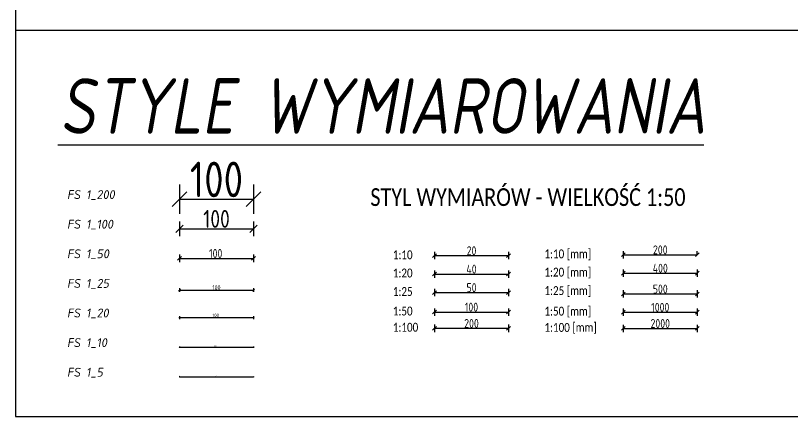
# Model space of a CAD drawing. Extents: x 0 to 4149, y 0 to 5505.
# Drawn here: x 0 to 1050, y 0 to 542 of the extents above; entities that cross this region are included whole.
import ezdxf

# ---------------------------------------------------------------- set-up
doc = ezdxf.new("R2010")
doc.units = 0
doc.header["$MEASUREMENT"] = 0
doc.layers.add('FS_Opis', color=6, linetype='Continuous')
doc.layers.add('FS_WYMIARY', color=8, linetype='Continuous')
doc.styles.add('KB 1_10', font='isocpeur.ttf', dxfattribs={"width": 0.8, "height": 2})
doc.styles.add('KB 1_100', font='isocpeur.ttf', dxfattribs={"width": 0.8, "height": 24})
doc.styles.add('KB 1_20', font='isocpeur.ttf', dxfattribs={"width": 0.8, "height": 4.8})
doc.styles.add('KB 1_200', font='isocpeur.ttf', dxfattribs={"width": 0.8, "height": 48})
doc.styles.add('KB 1_25', font='isocpeur.ttf', dxfattribs={"width": 0.8, "height": 6})
doc.styles.add('KB 1_5', font='isocpeur.ttf', dxfattribs={"width": 0.8, "height": 1})
doc.styles.add('KB 1_50', font='isocpeur.ttf', dxfattribs={"width": 0.8, "height": 12})
doc.dimstyles.new('KB 1_10', dxfattribs={"dimtxt": 2, "dimasz": 1, "dimexe": 0.75, "dimexo": 0.625, "dimtad": 1, "dimrnd": 0.1, "dimtxsty": 'KB 1_10', "dimblk": 'OBLIQUE', "dimcen": 2.5, "dimclrd": 256, "dimclre": 256, "dimclrt": 6, "dimadec": 0, "dimazin": 0, "dimtfac": 1, "dimtmove": 0, "dimatfit": 3, "dimfxl": 0.75, "dimfxlon": 1, "dimarcsym": 0})
doc.dimstyles.new('KB 1_10 [mm] (skala 50)', dxfattribs={"dimtxt": 12, "dimasz": 5, "dimexe": 5, "dimexo": 0.625, "dimtad": 1, "dimlfac": 2, "dimrnd": 1, "dimtxsty": 'KB 1_50', "dimblk": 'OBLIQUE', "dimcen": 2.5, "dimclrd": 256, "dimclre": 256, "dimclrt": 6, "dimadec": 0, "dimazin": 0, "dimtfac": 1, "dimtmove": 0, "dimatfit": 3, "dimfxl": 5, "dimfxlon": 1, "dimarcsym": 0})
doc.dimstyles.new('KB 1_100', dxfattribs={"dimtxt": 24, "dimasz": 10, "dimexe": 10, "dimexo": 0.625, "dimgap": 1.3, "dimtad": 1, "dimlfac": -1, "dimrnd": 0.1, "dimtxsty": 'KB 1_100', "dimblk": 'OBLIQUE', "dimcen": 5, "dimclrd": 256, "dimclre": 256, "dimclrt": 6, "dimadec": 0, "dimazin": 0, "dimtfac": 1, "dimtmove": 0, "dimatfit": 3, "dimfxl": 10, "dimfxlon": 1, "dimarcsym": 0})
doc.dimstyles.new('KB 1_100 [mm] (skala 50)', dxfattribs={"dimtxt": 12, "dimasz": 5, "dimexe": 5, "dimexo": 0.625, "dimtad": 1, "dimlfac": 20, "dimrnd": 1, "dimtxsty": 'KB 1_50', "dimblk": 'OBLIQUE', "dimcen": 2.5, "dimclrd": 256, "dimclre": 256, "dimclrt": 6, "dimadec": 0, "dimazin": 0, "dimtfac": 1, "dimtmove": 0, "dimatfit": 3, "dimfxl": 5, "dimfxlon": 1, "dimarcsym": 0})
doc.dimstyles.new('KB 1_20', dxfattribs={"dimtxt": 4.8, "dimasz": 2, "dimexe": 2, "dimexo": 0.625, "dimtad": 1, "dimrnd": 0.1, "dimtxsty": 'KB 1_20', "dimblk": 'OBLIQUE', "dimcen": 1, "dimclrd": 256, "dimclre": 256, "dimclrt": 6, "dimadec": 0, "dimazin": 0, "dimtfac": 1, "dimtmove": 0, "dimatfit": 3, "dimfxl": 2, "dimfxlon": 1, "dimarcsym": 0})
doc.dimstyles.new('KB 1_20 [mm] (skala 50)', dxfattribs={"dimtxt": 12, "dimasz": 5, "dimexe": 5, "dimexo": 0.625, "dimtad": 1, "dimlfac": 4, "dimrnd": 1, "dimtxsty": 'KB 1_50', "dimblk": 'OBLIQUE', "dimcen": 2.5, "dimclrd": 256, "dimclre": 256, "dimclrt": 6, "dimadec": 0, "dimazin": 0, "dimtfac": 1, "dimtmove": 0, "dimatfit": 3, "dimfxl": 5, "dimfxlon": 1, "dimarcsym": 0})
doc.dimstyles.new('KB 1_200', dxfattribs={"dimtxt": 48, "dimasz": 20, "dimexe": 20, "dimexo": 1.5, "dimgap": 2.6, "dimtad": 1, "dimlfac": -1, "dimrnd": 0.1, "dimtxsty": 'KB 1_200', "dimblk": 'OBLIQUE', "dimcen": 10, "dimclrd": 256, "dimclre": 256, "dimclrt": 6, "dimadec": 0, "dimazin": 0, "dimtfac": 1, "dimtmove": 0, "dimatfit": 3, "dimfxl": 20, "dimfxlon": 1, "dimarcsym": 0})
doc.dimstyles.new('KB 1_25', dxfattribs={"dimtxt": 6, "dimasz": 2.5, "dimexe": 2.5, "dimexo": 0.625, "dimtad": 1, "dimlfac": -1, "dimrnd": 0.1, "dimtxsty": 'KB 1_25', "dimblk": 'OBLIQUE', "dimcen": 2.5, "dimclrd": 256, "dimclre": 256, "dimclrt": 6, "dimadec": 0, "dimazin": 0, "dimtfac": 1, "dimtmove": 0, "dimatfit": 3, "dimfxlon": 1, "dimarcsym": 0})
doc.dimstyles.new('KB 1_25 [mm] (skala 50)', dxfattribs={"dimtxt": 12, "dimasz": 5, "dimexe": 5, "dimexo": 0.625, "dimtad": 1, "dimlfac": 5, "dimrnd": 1, "dimtxsty": 'KB 1_50', "dimblk": 'OBLIQUE', "dimcen": 2.5, "dimclrd": 256, "dimclre": 256, "dimclrt": 6, "dimadec": 0, "dimazin": 0, "dimtfac": 1, "dimtmove": 0, "dimatfit": 3, "dimfxl": 5, "dimfxlon": 1, "dimarcsym": 0})
doc.dimstyles.new('KB 1_5', dxfattribs={"dimtxt": 1, "dimasz": 0.5, "dimexe": 0.4, "dimexo": 0.3125, "dimgap": 0.3125, "dimtad": 1, "dimrnd": 0.1, "dimtxsty": 'KB 1_5', "dimblk": 'OBLIQUE', "dimcen": 1.25, "dimclrd": 256, "dimclre": 256, "dimclrt": 6, "dimadec": 0, "dimazin": 0, "dimtfac": 1, "dimtmove": 0, "dimatfit": 3, "dimfxl": 0.4, "dimfxlon": 1, "dimarcsym": 0})
doc.dimstyles.new('KB 1_50', dxfattribs={"dimtxt": 12, "dimasz": 5, "dimexe": 5, "dimexo": 0.625, "dimtad": 1, "dimlfac": -1, "dimrnd": 0.1, "dimtxsty": 'KB 1_50', "dimblk": 'OBLIQUE', "dimcen": 2.5, "dimclrd": 256, "dimclre": 256, "dimclrt": 6, "dimadec": 0, "dimazin": 0, "dimtfac": 1, "dimtmove": 0, "dimatfit": 3, "dimfxl": 5, "dimfxlon": 1, "dimarcsym": 0})
doc.dimstyles.new('KB 1_50 [mm]', dxfattribs={"dimtxt": 12, "dimasz": 5, "dimexe": 5, "dimexo": 0.625, "dimtad": 1, "dimlfac": 10, "dimrnd": 1, "dimtxsty": 'KB 1_50', "dimblk": 'OBLIQUE', "dimcen": 2.5, "dimclrd": 256, "dimclre": 256, "dimclrt": 6, "dimadec": 0, "dimazin": 0, "dimtfac": 1, "dimtmove": 0, "dimatfit": 3, "dimfxl": 5, "dimfxlon": 1, "dimarcsym": 0})

# ---------------------------------------------------------------- blocks, each defined once
blk = doc.blocks.new('_Oblique')
at = {"color": 0, "linetype": 'ByBlock', "lineweight": -2}
blk.add_line((-0.5, -0.5), (0.5, 0.5), dxfattribs=at)
blk = doc.blocks.new('*D16')
at = {"layer": 'Defpoints', "color": 0, "transparency": 16777216}
for p in [(221.6, 351.7), (321.6, 351.7), (321.6, 133.6)]:
    blk.add_point(p, dxfattribs=at)
at = {"layer": 'FS_WYMIARY', "lineweight": -2, "transparency": 16777216}
for p, q in [((221.6, 135.6), (221.6, 131.6)), ((221.6, 133.6), (321.6, 133.6)), ((321.6, 135.6), (321.6, 131.6))]:
    blk.add_line(p, q, dxfattribs=at)
at = {"layer": 'FS_WYMIARY', "lineweight": -2, "transparency": 16777216, "xscale": 2, "yscale": 2, "zscale": 2, "rotation": 180}
blk.add_blockref('_Oblique', (221.6, 133.6), dxfattribs=at)
at = {"layer": 'FS_WYMIARY', "lineweight": -2, "transparency": 16777216, "xscale": 2, "yscale": 2, "zscale": 2}
blk.add_blockref('_Oblique', (321.6, 133.6), dxfattribs=at)
at = {"layer": 'FS_WYMIARY', "color": 6, "transparency": 16777216, "insert": (270.5, 136.6), "char_height": 4.8, "attachment_point": 5, "style": 'KB 1_20'}
blk.add_mtext('100', dxfattribs=at)
blk = doc.blocks.new('*D17')
at = {"layer": 'Defpoints', "color": 0, "transparency": 16777216}
for p in [(221.6, 351.7), (321.6, 351.7), (321.6, 213.6)]:
    blk.add_point(p, dxfattribs=at)
at = {"layer": 'FS_WYMIARY', "lineweight": -2, "transparency": 16777216}
for p, q in [((221.6, 218.6), (221.6, 208.6)), ((221.6, 213.6), (321.6, 213.6)), ((321.6, 218.6), (321.6, 208.6))]:
    blk.add_line(p, q, dxfattribs=at)
at = {"layer": 'FS_WYMIARY', "lineweight": -2, "transparency": 16777216, "xscale": 5, "yscale": 5, "zscale": 5, "rotation": 180}
blk.add_blockref('_Oblique', (221.6, 213.6), dxfattribs=at)
at = {"layer": 'FS_WYMIARY', "lineweight": -2, "transparency": 16777216, "xscale": 5, "yscale": 5, "zscale": 5}
blk.add_blockref('_Oblique', (321.6, 213.6), dxfattribs=at)
at = {"layer": 'FS_WYMIARY', "color": 6, "transparency": 16777216, "insert": (270.5, 220.2), "char_height": 12, "attachment_point": 5, "style": 'KB 1_50'}
blk.add_mtext('100', dxfattribs=at)
blk = doc.blocks.new('*D18')
at = {"layer": 'Defpoints', "color": 0, "transparency": 16777216}
for p in [(221.6, 351.7), (321.6, 351.7), (321.6, 253.6)]:
    blk.add_point(p, dxfattribs=at)
at = {"layer": 'FS_WYMIARY', "lineweight": -2, "transparency": 16777216}
for p, q in [((221.6, 263.6), (221.6, 243.6)), ((321.6, 263.6), (321.6, 243.6)), ((221.6, 253.6), (321.6, 253.6))]:
    blk.add_line(p, q, dxfattribs=at)
at = {"layer": 'FS_WYMIARY', "lineweight": -2, "transparency": 16777216, "xscale": 10, "yscale": 10, "zscale": 10, "rotation": 180}
blk.add_blockref('_Oblique', (221.6, 253.6), dxfattribs=at)
at = {"layer": 'FS_WYMIARY', "lineweight": -2, "transparency": 16777216, "xscale": 10, "yscale": 10, "zscale": 10}
blk.add_blockref('_Oblique', (321.6, 253.6), dxfattribs=at)
at = {"layer": 'FS_WYMIARY', "color": 6, "transparency": 16777216, "insert": (271.6, 266.9), "char_height": 24, "attachment_point": 5, "style": 'KB 1_100'}
blk.add_mtext('100', dxfattribs=at)
blk = doc.blocks.new('*D134')
at = {"layer": 'Defpoints', "color": 0, "transparency": 16777216}
for p in [(221.6, 351.7), (321.6, 351.7), (321.6, 93.6)]:
    blk.add_point(p, dxfattribs=at)
at = {"layer": 'FS_WYMIARY', "lineweight": -2, "transparency": 16777216}
for p, q in [((221.6, 94.4), (221.6, 92.9)), ((221.6, 93.6), (321.6, 93.6)), ((321.6, 94.4), (321.6, 92.9))]:
    blk.add_line(p, q, dxfattribs=at)
at = {"layer": 'FS_WYMIARY', "lineweight": -2, "transparency": 16777216, "rotation": 180}
blk.add_blockref('_Oblique', (221.6, 93.6), dxfattribs=at)
at = {"layer": 'FS_WYMIARY', "lineweight": -2, "transparency": 16777216}
blk.add_blockref('_Oblique', (321.6, 93.6), dxfattribs=at)
at = {"layer": 'FS_WYMIARY', "color": 6, "transparency": 16777216, "insert": (270.5, 95.2), "char_height": 2, "attachment_point": 5, "style": 'KB 1_10'}
blk.add_mtext('100', dxfattribs=at)
blk = doc.blocks.new('*D20')
at = {"layer": 'Defpoints', "color": 0, "transparency": 16777216}
for p in [(566.2, 258.1), (666.2, 258.1), (666.2, 217.3)]:
    blk.add_point(p, dxfattribs=at)
at = {"layer": 'FS_WYMIARY', "lineweight": -2, "transparency": 16777216}
for p, q in [((566.2, 222.3), (566.2, 212.3)), ((666.2, 222.3), (666.2, 212.3)), ((566.2, 217.3), (666.2, 217.3))]:
    blk.add_line(p, q, dxfattribs=at)
at = {"layer": 'FS_WYMIARY', "lineweight": -2, "transparency": 16777216, "xscale": 5, "yscale": 5, "zscale": 5, "rotation": 180}
blk.add_blockref('_Oblique', (566.2, 217.3), dxfattribs=at)
at = {"layer": 'FS_WYMIARY', "lineweight": -2, "transparency": 16777216, "xscale": 5, "yscale": 5, "zscale": 5}
blk.add_blockref('_Oblique', (666.2, 217.3), dxfattribs=at)
at = {"layer": 'FS_WYMIARY', "color": 6, "transparency": 16777216, "insert": (616.2, 223.9), "char_height": 12, "attachment_point": 5, "style": 'KB 1_50'}
blk.add_mtext('20', dxfattribs=at)
blk = doc.blocks.new('*D21')
at = {"layer": 'Defpoints', "color": 0, "transparency": 16777216}
for p in [(566.2, 258.1), (666.2, 258.1), (666.2, 192.4)]:
    blk.add_point(p, dxfattribs=at)
at = {"layer": 'FS_WYMIARY', "lineweight": -2, "transparency": 16777216}
for p, q in [((566.2, 197.4), (566.2, 187.4)), ((566.2, 192.4), (666.2, 192.4)), ((666.2, 197.4), (666.2, 187.4))]:
    blk.add_line(p, q, dxfattribs=at)
at = {"layer": 'FS_WYMIARY', "lineweight": -2, "transparency": 16777216, "xscale": 5, "yscale": 5, "zscale": 5, "rotation": 180}
blk.add_blockref('_Oblique', (566.2, 192.4), dxfattribs=at)
at = {"layer": 'FS_WYMIARY', "lineweight": -2, "transparency": 16777216, "xscale": 5, "yscale": 5, "zscale": 5}
blk.add_blockref('_Oblique', (666.2, 192.4), dxfattribs=at)
at = {"layer": 'FS_WYMIARY', "color": 6, "transparency": 16777216, "insert": (616.2, 199.1), "char_height": 12, "attachment_point": 5, "style": 'KB 1_50'}
blk.add_mtext('40', dxfattribs=at)
blk = doc.blocks.new('*D22')
at = {"layer": 'Defpoints', "color": 0, "transparency": 16777216}
for p in [(566.2, 258.1), (666.2, 258.1), (666.2, 141)]:
    blk.add_point(p, dxfattribs=at)
at = {"layer": 'FS_WYMIARY', "lineweight": -2, "transparency": 16777216}
for p, q in [((566.2, 146), (566.2, 136)), ((566.2, 141), (666.2, 141)), ((666.2, 146), (666.2, 136))]:
    blk.add_line(p, q, dxfattribs=at)
at = {"layer": 'FS_WYMIARY', "lineweight": -2, "transparency": 16777216, "xscale": 5, "yscale": 5, "zscale": 5, "rotation": 180}
blk.add_blockref('_Oblique', (566.2, 141), dxfattribs=at)
at = {"layer": 'FS_WYMIARY', "lineweight": -2, "transparency": 16777216, "xscale": 5, "yscale": 5, "zscale": 5}
blk.add_blockref('_Oblique', (666.2, 141), dxfattribs=at)
at = {"layer": 'FS_WYMIARY', "color": 6, "transparency": 16777216, "insert": (616.2, 147.7), "char_height": 12, "attachment_point": 5, "style": 'KB 1_50'}
blk.add_mtext('100', dxfattribs=at)
blk = doc.blocks.new('*D23')
at = {"layer": 'Defpoints', "color": 0, "transparency": 16777216}
for p in [(566.2, 258.1), (666.2, 258.1), (666.2, 119.1)]:
    blk.add_point(p, dxfattribs=at)
at = {"layer": 'FS_WYMIARY', "lineweight": -2, "transparency": 16777216}
for p, q in [((566.2, 124.1), (566.2, 114.1)), ((566.2, 119.1), (666.2, 119.1)), ((666.2, 124.1), (666.2, 114.1))]:
    blk.add_line(p, q, dxfattribs=at)
at = {"layer": 'FS_WYMIARY', "lineweight": -2, "transparency": 16777216, "xscale": 5, "yscale": 5, "zscale": 5, "rotation": 180}
blk.add_blockref('_Oblique', (566.2, 119.1), dxfattribs=at)
at = {"layer": 'FS_WYMIARY', "lineweight": -2, "transparency": 16777216, "xscale": 5, "yscale": 5, "zscale": 5}
blk.add_blockref('_Oblique', (666.2, 119.1), dxfattribs=at)
at = {"layer": 'FS_WYMIARY', "color": 6, "transparency": 16777216, "insert": (616.2, 125.7), "char_height": 12, "attachment_point": 5, "style": 'KB 1_50'}
blk.add_mtext('200', dxfattribs=at)
blk = doc.blocks.new('*D28')
at = {"layer": 'Defpoints', "color": 0, "transparency": 16777216}
for p in [(221.6, 351.7), (321.6, 351.7), (321.6, 170.7)]:
    blk.add_point(p, dxfattribs=at)
at = {"layer": 'FS_WYMIARY', "lineweight": -2, "transparency": 16777216}
for p, q in [((221.6, 173.2), (221.6, 168.2)), ((221.6, 170.7), (321.6, 170.7)), ((321.6, 173.2), (321.6, 168.2))]:
    blk.add_line(p, q, dxfattribs=at)
at = {"layer": 'FS_WYMIARY', "lineweight": -2, "transparency": 16777216, "xscale": 2.5, "yscale": 2.5, "zscale": 2.5, "rotation": 180}
blk.add_blockref('_Oblique', (221.6, 170.7), dxfattribs=at)
at = {"layer": 'FS_WYMIARY', "lineweight": -2, "transparency": 16777216, "xscale": 2.5, "yscale": 2.5, "zscale": 2.5}
blk.add_blockref('_Oblique', (321.6, 170.7), dxfattribs=at)
at = {"layer": 'FS_WYMIARY', "color": 6, "transparency": 16777216, "insert": (271.6, 174.3), "char_height": 6, "attachment_point": 5, "style": 'KB 1_25'}
blk.add_mtext('100', dxfattribs=at)
blk = doc.blocks.new('*D29')
at = {"layer": 'Defpoints', "color": 0, "transparency": 16777216}
for p in [(566.2, 258.1), (666.2, 258.1), (666.2, 167.4)]:
    blk.add_point(p, dxfattribs=at)
at = {"layer": 'FS_WYMIARY', "lineweight": -2, "transparency": 16777216}
for p, q in [((566.2, 172.4), (566.2, 162.4)), ((666.2, 172.4), (666.2, 162.4)), ((566.2, 167.4), (666.2, 167.4))]:
    blk.add_line(p, q, dxfattribs=at)
at = {"layer": 'FS_WYMIARY', "lineweight": -2, "transparency": 16777216, "xscale": 5, "yscale": 5, "zscale": 5, "rotation": 180}
blk.add_blockref('_Oblique', (566.2, 167.4), dxfattribs=at)
at = {"layer": 'FS_WYMIARY', "lineweight": -2, "transparency": 16777216, "xscale": 5, "yscale": 5, "zscale": 5}
blk.add_blockref('_Oblique', (666.2, 167.4), dxfattribs=at)
at = {"layer": 'FS_WYMIARY', "color": 6, "transparency": 16777216, "insert": (616.2, 174.1), "char_height": 12, "attachment_point": 5, "style": 'KB 1_50'}
blk.add_mtext('50', dxfattribs=at)
blk = doc.blocks.new('*D31')
at = {"layer": 'Defpoints', "color": 0, "transparency": 16777216}
for p in [(221.6, 351.7), (321.6, 351.7), (321.6, 293.6)]:
    blk.add_point(p, dxfattribs=at)
at = {"layer": 'FS_WYMIARY', "lineweight": -2, "transparency": 16777216}
for p, q in [((221.6, 313.6), (221.6, 273.6)), ((321.6, 313.6), (321.6, 273.6)), ((221.6, 293.6), (321.6, 293.6))]:
    blk.add_line(p, q, dxfattribs=at)
at = {"layer": 'FS_WYMIARY', "lineweight": -2, "transparency": 16777216, "xscale": 20, "yscale": 20, "zscale": 20, "rotation": 180}
blk.add_blockref('_Oblique', (221.6, 293.6), dxfattribs=at)
at = {"layer": 'FS_WYMIARY', "lineweight": -2, "transparency": 16777216, "xscale": 20, "yscale": 20, "zscale": 20}
blk.add_blockref('_Oblique', (321.6, 293.6), dxfattribs=at)
at = {"layer": 'FS_WYMIARY', "color": 6, "transparency": 16777216, "insert": (271.6, 320.2), "char_height": 48, "attachment_point": 5, "style": 'KB 1_200'}
blk.add_mtext('100', dxfattribs=at)
blk = doc.blocks.new('*D32')
at = {"layer": 'Defpoints', "color": 0, "transparency": 16777216}
for p in [(221.6, 351.7), (321.6, 351.7), (321.6, 53.6)]:
    blk.add_point(p, dxfattribs=at)
at = {"layer": 'FS_WYMIARY', "lineweight": -2, "transparency": 16777216}
for p, q in [((221.6, 54), (221.6, 53.2)), ((221.6, 53.6), (321.6, 53.6)), ((321.6, 54), (321.6, 53.2))]:
    blk.add_line(p, q, dxfattribs=at)
at = {"layer": 'FS_WYMIARY', "lineweight": -2, "transparency": 16777216, "xscale": 0.5, "yscale": 0.5, "zscale": 0.5, "rotation": 180}
blk.add_blockref('_Oblique', (221.6, 53.6), dxfattribs=at)
at = {"layer": 'FS_WYMIARY', "lineweight": -2, "transparency": 16777216, "xscale": 0.5, "yscale": 0.5, "zscale": 0.5}
blk.add_blockref('_Oblique', (321.6, 53.6), dxfattribs=at)
at = {"layer": 'FS_WYMIARY', "color": 6, "transparency": 16777216, "insert": (270.5, 54.4), "char_height": 1, "attachment_point": 5, "style": 'KB 1_5'}
blk.add_mtext('100', dxfattribs=at)
blk = doc.blocks.new('*D33')
at = {"layer": 'Defpoints', "color": 0, "transparency": 16777216}
for p in [(821.3, 232.9), (921.3, 218.5), (921.3, 218.5)]:
    blk.add_point(p, dxfattribs=at)
at = {"layer": 'FS_WYMIARY', "lineweight": -2, "transparency": 16777216}
for p, q in [((821.3, 223.5), (821.3, 213.5)), ((921.3, 218.5), (921.3, 223.5)), ((821.3, 218.5), (921.3, 218.5))]:
    blk.add_line(p, q, dxfattribs=at)
at = {"layer": 'FS_WYMIARY', "lineweight": -2, "transparency": 16777216, "xscale": 5, "yscale": 5, "zscale": 5, "rotation": 180}
blk.add_blockref('_Oblique', (821.3, 218.5), dxfattribs=at)
at = {"layer": 'FS_WYMIARY', "lineweight": -2, "transparency": 16777216, "xscale": 5, "yscale": 5, "zscale": 5}
blk.add_blockref('_Oblique', (921.3, 218.5), dxfattribs=at)
at = {"layer": 'FS_WYMIARY', "color": 6, "transparency": 16777216, "insert": (871.3, 225.1), "char_height": 12, "attachment_point": 5, "style": 'KB 1_50'}
blk.add_mtext('200', dxfattribs=at)
blk = doc.blocks.new('*D34')
at = {"layer": 'Defpoints', "color": 0, "transparency": 16777216}
for p in [(821.3, 232.9), (921.3, 218.5), (921.3, 193.6)]:
    blk.add_point(p, dxfattribs=at)
at = {"layer": 'FS_WYMIARY', "lineweight": -2, "transparency": 16777216}
for p, q in [((821.3, 198.6), (821.3, 188.6)), ((821.3, 193.6), (921.3, 193.6)), ((921.3, 198.6), (921.3, 188.6))]:
    blk.add_line(p, q, dxfattribs=at)
at = {"layer": 'FS_WYMIARY', "lineweight": -2, "transparency": 16777216, "xscale": 5, "yscale": 5, "zscale": 5, "rotation": 180}
blk.add_blockref('_Oblique', (821.3, 193.6), dxfattribs=at)
at = {"layer": 'FS_WYMIARY', "lineweight": -2, "transparency": 16777216, "xscale": 5, "yscale": 5, "zscale": 5}
blk.add_blockref('_Oblique', (921.3, 193.6), dxfattribs=at)
at = {"layer": 'FS_WYMIARY', "color": 6, "transparency": 16777216, "insert": (871.3, 200.3), "char_height": 12, "attachment_point": 5, "style": 'KB 1_50'}
blk.add_mtext('400', dxfattribs=at)
blk = doc.blocks.new('*D35')
at = {"layer": 'Defpoints', "color": 0, "transparency": 16777216}
for p in [(821.3, 232.9), (921.3, 232.9), (921.3, 140.9)]:
    blk.add_point(p, dxfattribs=at)
at = {"layer": 'FS_WYMIARY', "lineweight": -2, "transparency": 16777216}
for p, q in [((821.3, 145.9), (821.3, 135.9)), ((821.3, 140.9), (921.3, 140.9)), ((921.3, 145.9), (921.3, 135.9))]:
    blk.add_line(p, q, dxfattribs=at)
at = {"layer": 'FS_WYMIARY', "lineweight": -2, "transparency": 16777216, "xscale": 5, "yscale": 5, "zscale": 5, "rotation": 180}
blk.add_blockref('_Oblique', (821.3, 140.9), dxfattribs=at)
at = {"layer": 'FS_WYMIARY', "lineweight": -2, "transparency": 16777216, "xscale": 5, "yscale": 5, "zscale": 5}
blk.add_blockref('_Oblique', (921.3, 140.9), dxfattribs=at)
at = {"layer": 'FS_WYMIARY', "color": 6, "transparency": 16777216, "insert": (871.3, 147.5), "char_height": 12, "attachment_point": 5, "style": 'KB 1_50'}
blk.add_mtext('1000', dxfattribs=at)
blk = doc.blocks.new('*D36')
at = {"layer": 'Defpoints', "color": 0, "transparency": 16777216}
for p in [(821.3, 232.9), (921.3, 232.9), (921.3, 118.9)]:
    blk.add_point(p, dxfattribs=at)
at = {"layer": 'FS_WYMIARY', "lineweight": -2, "transparency": 16777216}
for p, q in [((821.3, 123.9), (821.3, 113.9)), ((821.3, 118.9), (921.3, 118.9)), ((921.3, 123.9), (921.3, 113.9))]:
    blk.add_line(p, q, dxfattribs=at)
at = {"layer": 'FS_WYMIARY', "lineweight": -2, "transparency": 16777216, "xscale": 5, "yscale": 5, "zscale": 5, "rotation": 180}
blk.add_blockref('_Oblique', (821.3, 118.9), dxfattribs=at)
at = {"layer": 'FS_WYMIARY', "lineweight": -2, "transparency": 16777216, "xscale": 5, "yscale": 5, "zscale": 5}
blk.add_blockref('_Oblique', (921.3, 118.9), dxfattribs=at)
at = {"layer": 'FS_WYMIARY', "color": 6, "transparency": 16777216, "insert": (871.3, 125.6), "char_height": 12, "attachment_point": 5, "style": 'KB 1_50'}
blk.add_mtext('2000', dxfattribs=at)
blk = doc.blocks.new('*D41')
at = {"layer": 'Defpoints', "color": 0, "transparency": 16777216}
for p in [(821.3, 232.9), (921.3, 218.5), (921.3, 165.6)]:
    blk.add_point(p, dxfattribs=at)
at = {"layer": 'FS_WYMIARY', "lineweight": -2, "transparency": 16777216}
for p, q in [((821.3, 170.6), (821.3, 160.6)), ((921.3, 170.6), (921.3, 160.6)), ((821.3, 165.6), (921.3, 165.6))]:
    blk.add_line(p, q, dxfattribs=at)
at = {"layer": 'FS_WYMIARY', "lineweight": -2, "transparency": 16777216, "xscale": 5, "yscale": 5, "zscale": 5, "rotation": 180}
blk.add_blockref('_Oblique', (821.3, 165.6), dxfattribs=at)
at = {"layer": 'FS_WYMIARY', "lineweight": -2, "transparency": 16777216, "xscale": 5, "yscale": 5, "zscale": 5}
blk.add_blockref('_Oblique', (921.3, 165.6), dxfattribs=at)
at = {"layer": 'FS_WYMIARY', "color": 6, "transparency": 16777216, "insert": (871.3, 172.2), "char_height": 12, "attachment_point": 5, "style": 'KB 1_50'}
blk.add_mtext('500', dxfattribs=at)

msp = doc.modelspace()

# ---------------------------------------------------------------- linework, layer by layer
for p, q in [((0, 5505.42201), (0, 0)), ((2100, 521.42867), (0, 521.42867)), ((0, 0), (2100, 0))]:
    msp.add_line(p, q)

# ---------------------------------------------------------------- texts
at = {"layer": 'FS_Opis', "color": 7, "ltscale": 3, "style": 'KB 1_200', "oblique": 10, "width": 0.8}
msp.add_text('%%USTYLE WYMIAROWANIA', height=75, dxfattribs=at).set_placement((59.79465, 381.96689))
at = {"layer": 'FS_Opis', "color": 7, "insert": (479.49714, 308.34468), "char_height": 24, "attachment_point": 1, "style": 'KB 1_50'}
msp.add_mtext_dynamic_manual_height_columns('{\\fCalibri|b0|i0|c238|p34;STYL WYMIARÓW - WIELKOŚĆ 1:50}', width=614.4694818, gutter_width=90, heights=[0], dxfattribs=at)
at = {"layer": 'FS_WYMIARY', "style": 'KB 1_50', "oblique": 10}
for s, p in [('FS 1_200', (69.54358, 293.75176)), ('FS 1_100', (69.54358, 253.75176)), ('FS 1_50', (69.54358, 213.75176)), ('FS 1_25', (69.54358, 173.75176)), ('FS 1_20', (69.54358, 133.75176)), ('FS 1_10', (69.54358, 93.75176)), ('FS 1_5', (69.54358, 53.75176))]:
    msp.add_text(s, height=12, dxfattribs=at).set_placement(p)
at = {"layer": 'FS_WYMIARY', "char_height": 12, "attachment_point": 1, "style": 'KB 1_50'}
for s, insert in [('{\\fCalibri|b0|i0|c238|p34;1:10}', (509.85093, 224.43116)), ('{\\fCalibri|b0|i0|c238|p34;1:10 [mm]}', (714.73557, 225.64216)), ('{\\fCalibri|b0|i0|c238|p34;1:20}', (509.85093, 199.8113)), ('{\\fCalibri|b0|i0|c238|p34;1:20 [mm]}', (714.73557, 201.02229)), ('{\\fCalibri|b0|i0|c238|p34;1:25}', (509.85093, 174.8113)), ('{\\fCalibri|b0|i0|c238|p34;1:25 [mm]}', (714.73557, 176.02229)), ('{\\fCalibri|b0|i0|c238|p34;1:50}', (509.85093, 148.42781)), ('{\\fCalibri|b0|i0|c238|p34;1:50 [mm]}', (714.73557, 148.25532)), ('{\\fCalibri|b0|i0|c238|p34;1:100}', (509.85093, 126.50521)), ('{\\fCalibri|b0|i0|c238|p34;1:100 [mm]}', (714.73557, 126.33272))]:
    msp.add_mtext_dynamic_manual_height_columns(s, width=614.4694818, gutter_width=90, heights=[0], dxfattribs=dict(at, insert=insert))

# ---------------------------------------------------------------- dimensions: what is measured, and where the dimension line sits
at = {"layer": 'FS_WYMIARY'}
for base, p1, p2, dimstyle, picture, middle in [((321.61851, 293.60683), (221.61851, 351.71905), (321.61851, 351.71905), 'KB 1_200', '*D31', (271.61851, 320.20683)), ((921.25134, 165.58788), (821.25134, 232.89182), (921.25134, 218.48933), 'KB 1_25 [mm] (skala 50)', '*D41', (871.25134, 172.21288))]:
    dim = msp.add_linear_dim(base=base, p1=p1, p2=p2, dimstyle=dimstyle, dxfattribs=at)
    dim.commit()
    dim.dimension.update_dxf_attribs({"geometry": picture, "text_midpoint": middle})
for base, p1, p2, dimstyle, override, picture, middle in [((321.61851, 253.60683), (221.61851, 351.71905), (321.61851, 351.71905), 'KB 1_100', {"dimlfac": 1, "dimtmove": 0}, '*D18', (271.61851, 266.90683)), ((321.61851, 170.70018), (221.61851, 351.71905), (321.61851, 351.71905), 'KB 1_25', {"dimlfac": 1}, '*D28', (271.61851, 174.32518)), ((666.20496, 217.27834), (566.20496, 258.06431), (666.20496, 258.06431), 'KB 1_50', {"dimlfac": 0.2}, '*D20', (616.20496, 223.90334)), ((666.20496, 192.42589), (566.20496, 258.06431), (666.20496, 258.06431), 'KB 1_50', {"dimlfac": 0.4}, '*D21', (616.20496, 199.05089)), ((666.20496, 141.04241), (566.20496, 258.06431), (666.20496, 258.06431), 'KB 1_50', {"dimlfac": 1}, '*D22', (616.20496, 147.66741)), ((666.20496, 119.11981), (566.20496, 258.06431), (666.20496, 258.06431), 'KB 1_50', {"dimlfac": 2}, '*D23', (616.20496, 125.74481)), ((666.20496, 167.42589), (566.20496, 258.06431), (666.20496, 258.06431), 'KB 1_50', {"dimlfac": 0.5}, '*D29', (616.20496, 174.05089)), ((921.25134, 218.48933), (821.25134, 232.89182), (921.25134, 218.48933), 'KB 1_10 [mm] (skala 50)', {"dimtxsty": 'KB 1_50'}, '*D33', (871.25134, 225.11433)), ((921.25134, 193.63689), (821.25134, 232.89182), (921.25134, 218.48933), 'KB 1_20 [mm] (skala 50)', {"dimtxsty": 'KB 1_50'}, '*D34', (871.25134, 200.26189)), ((921.25134, 140.86992), (821.25134, 232.89182), (921.25134, 232.89182), 'KB 1_50 [mm]', {"dimtxsty": 'KB 1_50'}, '*D35', (871.25134, 147.49492)), ((921.25134, 118.94731), (821.25134, 232.89182), (921.25134, 232.89182), 'KB 1_100 [mm] (skala 50)', {"dimtxsty": 'KB 1_50'}, '*D36', (871.25134, 125.57231))]:
    dim = msp.add_linear_dim(base=base, p1=p1, p2=p2, dimstyle=dimstyle, override=override, dxfattribs=at)
    dim.commit()
    dim.dimension.update_dxf_attribs({"geometry": picture, "text_midpoint": middle})
for base, dimstyle, override, picture, middle, dimtype in [((321.61851, 213.60683), 'KB 1_50', {"dimlfac": 1, "dimtmove": 0}, '*D17', (270.5191, 213.60683), 128), ((321.61851, 133.60683), 'KB 1_20', {"dimscale": 1, "dimlfac": 1, "dimtmove": 0}, '*D16', (270.5191, 133.60683), 128), ((321.61851, 93.60683), 'KB 1_10', {"dimlfac": 1, "dimtmove": 0}, '*D134', (270.5191, 93.60683), 160)]:
    dim = msp.add_linear_dim(base=base, p1=(221.61851, 351.71905), p2=(321.61851, 351.71905), dimstyle=dimstyle, override=override, dxfattribs=at)
    dim.commit()
    dim.dimension.update_dxf_attribs({"geometry": picture, "text_midpoint": middle, "dimtype": dimtype})
dim = msp.add_linear_dim(base=(321.61851, 53.60683), p1=(221.61851, 351.71905), p2=(321.61851, 351.71905), dimstyle='KB 1_5', dxfattribs=at)
dim.commit()
dim.dimension.update_dxf_attribs({"geometry": '*D32', "text_midpoint": (270.5191, 53.60683), "dimtype": 128})

doc.saveas('drawing.dxf')
